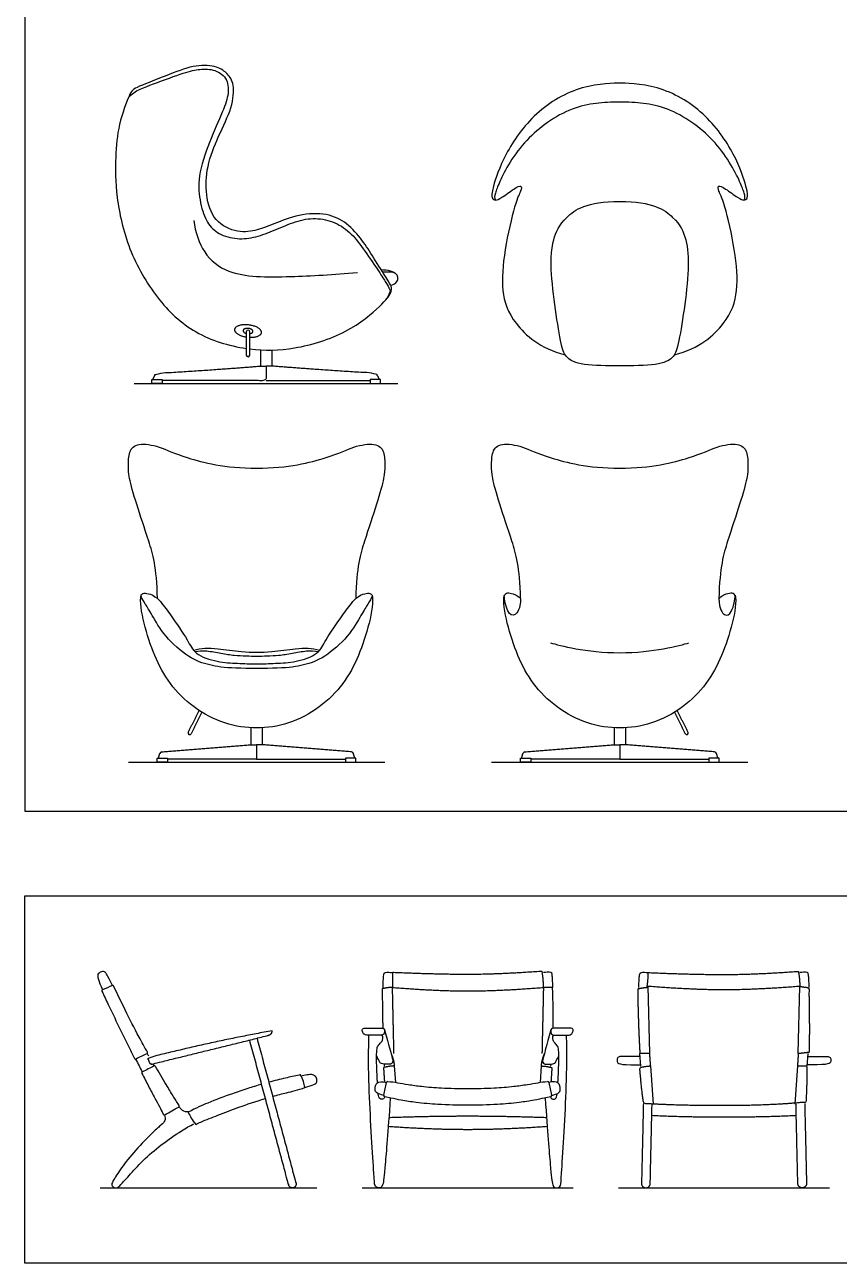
# Model space of a CAD drawing. Header units: millimetres. Extents: x 0.1 to 16.7, y -0.4 to 19.7.
# Drawn here: x 7.984 to 10.728, y 0.088 to 4.264 of the extents above; entities that cross this region are included whole.
import ezdxf

# ---------------------------------------------------------------- set-up
doc = ezdxf.new("R2010")
doc.units = ezdxf.units.MM
for name, color, linetype, true_color in [('AG-DETAIL-DIAGRAM', 7, 'Continuous', 0xccff66), ('AG-DIAGRAM', 7, 'Continuous', 0xfecc66), ('AG-FURNITURE', 7, 'Continuous', 0x66ccff), ('X-VPRT', 6, 'Continuous', 0xff00ff)]:
    doc.layers.add(name, color=color, linetype=linetype, true_color=true_color)

msp = doc.modelspace()

# ---------------------------------------------------------------- linework, layer by layer
at = {"layer": 'AG-DETAIL-DIAGRAM'}
for p, q in [((10.0896, 0.7958), (10.0846, 1.0225)), ((10.59, 0.7958), (10.595, 1.0225))]:
    msp.add_line(p, q, dxfattribs=at)
for points in [[(9.2289, 0.7535), (9.2326, 0.6983)], [(9.7236, 0.7535), (9.7198, 0.6983)], [(10.0925, 0.7535), (10.1012, 0.625)], [(10.5872, 0.7535), (10.5784, 0.625)]]:
    msp.add_lwpolyline(points, dxfattribs=at)
for points in [[(9.2278, 0.7958), (9.2253, 0.907), (9.2229, 1.0182)], [(9.2229, 1.0182), (9.3756, 1.0064), (9.4771, 1.0064)], [(9.4771, 1.0064), (9.5786, 1.0064), (9.7313, 1.0182)], [(9.7313, 1.0182), (9.7289, 0.907), (9.7264, 0.7958)]]:
    msp.add_open_spline(points, degree=2, dxfattribs=at)
msp.add_open_spline([(10.5951, 1.0218), (10.4415, 1.0099), (10.3398, 1.0099), (10.2381, 1.0099), (10.0845, 1.0218)], degree=2, knots=[2.720874, 2.720874, 2.720874, 3.576018, 3.576018, 4.431161, 4.431161, 4.431161], dxfattribs=at)
at = {"layer": 'AG-DIAGRAM'}
for points in [[(8.3528, 3.0539), (9.2413, 3.0539)], [(8.3332, 1.7775), (9.1968, 1.7775)], [(9.5567, 1.7775), (10.4203, 1.7775)], [(8.238, 0.3424), (8.9682, 0.3424)], [(9.1206, 0.3424), (9.8318, 0.3424)], [(9.9842, 0.3424), (10.6954, 0.3424)]]:
    msp.add_lwpolyline(points, dxfattribs=at)
for points, knots in [([(8.553, 3.6043), (8.5646, 3.5219), (8.6283, 3.4135), (8.8578, 3.4122), (9.0256, 3.4215), (9.1045, 3.4284)], [0.30275, 0.30275, 0.30275, 0.30275, 1.494041, 2.39001, 3.134484, 3.134484, 3.134484, 3.134484]), ([(9.7553, 2.1802), (9.7852, 2.1712), (9.8763, 2.1467), (9.9885, 2.1467), (10.1007, 2.1467), (10.1917, 2.1712), (10.2217, 2.1802)], [7.1598385, 7.1598385, 7.1598385, 7.1598385, 7.5806433, 7.5806433, 7.5806433, 8.0014481, 8.0014481, 8.0014481, 8.0014481])]:
    msp.add_open_spline(points, degree=3, knots=knots, dxfattribs=at)
at = {"layer": 'AG-FURNITURE'}
for p, q in [((8.797, 3.0642), (9.1478, 3.0642)), ((8.765, 1.7878), (9.065, 1.7878)), ((9.9885, 1.7878), (10.2884, 1.7878)), ((10.0595, 0.7533), (10.0566, 0.7959)), ((10.6202, 0.7533), (10.623, 0.7959)), ((9.1959, 0.7533), (9.1954, 0.7599)), ((9.7566, 0.7533), (9.757, 0.7599)), ((9.1975, 0.6745), (9.1975, 0.6745)), ((9.7549, 0.6745), (9.7549, 0.6745))]:
    msp.add_line(p, q, dxfattribs=at)
for points in [[(8.7781, 3.1674), (8.7781, 3.1131)], [(8.816, 3.1668), (8.816, 3.1131), (8.797, 3.1131)], [(8.7461, 1.8941), (8.7461, 1.8367)], [(8.784, 1.8941), (8.784, 1.8367), (8.765, 1.8367)], [(9.9695, 1.8941), (9.9695, 1.8367)], [(10.0074, 1.8941), (10.0074, 1.8367), (9.9885, 1.8367)], [(8.765, 1.8367), (8.765, 1.7878), (8.465, 1.7878)], [(8.7461, 1.8367), (8.765, 1.8367)], [(9.9885, 1.8367), (9.9885, 1.7878), (9.6885, 1.7878)], [(9.9695, 1.8367), (9.9885, 1.8367)]]:
    msp.add_lwpolyline(points, dxfattribs=at)
for points in [[(8.4116, 3.0539), (8.4116, 3.0677), (8.4463, 3.0677), (8.4463, 3.0539)], [(9.1825, 3.0539), (9.1825, 3.0677), (9.1478, 3.0677), (9.1478, 3.0539)], [(8.4303, 1.7775), (8.4303, 1.7914), (8.465, 1.7914), (8.465, 1.7775)], [(9.0997, 1.7775), (9.0997, 1.7914), (9.065, 1.7914), (9.065, 1.7775)], [(9.6538, 1.7775), (9.6538, 1.7914), (9.6885, 1.7914), (9.6885, 1.7775)], [(10.3232, 1.7775), (10.3232, 1.7914), (10.2884, 1.7914), (10.2884, 1.7775)]]:
    msp.add_lwpolyline(points, close=True, dxfattribs=at)
for centre, radius, start, end in [((8.7361, 3.2284), 0.00585, 90, 180), ((8.7361, 3.2284), 0.00585, 0, 90), ((8.7361, 3.1502), 0.00585, 180, 270), ((8.7361, 3.1502), 0.00585, 270, 0), ((8.5394, 1.8758), 0.00519, 153.7702, 243.7702), ((8.5394, 1.8758), 0.00519, 243.7702, 333.7702), ((10.2141, 1.8758), 0.00519, 206.2298, 296.2298), ((10.2141, 1.8758), 0.00519, 296.2298, 26.2298), ((8.4462, 1.8048), 0.00763, 94.6279, 163.8118), ((9.0839, 1.8048), 0.00763, 16.1882, 85.3721), ((9.6696, 1.8048), 0.00763, 94.6279, 163.8118), ((10.3073, 1.8048), 0.00763, 16.1882, 85.3721), ((8.2466, 1.0074), 0.00293, 113.5901, 203.6807), ((8.2803, 1.0221), 0.00293, 25.7531, 113.5901), ((8.3947, 0.7985), 0.00293, 296.2021, 29.5377), ((8.3563, 0.7796), 0.00293, 206.3797, 296.2021), ((8.4215, 0.75), 0.00385, 30.2181, 116.9914), ((8.3821, 0.73), 0.00385, 116.9914, 206.9616), ((9.2071, 0.6966), 0.00486, 85.1364, 168.0799), ((9.7453, 0.6966), 0.00486, 11.9201, 94.8636), ((9.1982, 0.6543), 0.00486, 168.0799, 256.7255), ((9.7542, 0.6543), 0.00486, 283.2745, 11.9201), ((8.4541, 0.5924), 0.00385, 201.4865, 299.1593), ((8.5008, 0.6184), 0.00385, 299.1593, 35.8705)]:
    msp.add_arc(centre, radius, start, end, dxfattribs=at)
for points, degree, knots in [([(8.742, 3.1708), (8.7924, 3.1643), (8.8938, 3.1667), (9.0756, 3.223), (9.1938, 3.3254), (9.221, 3.3611), (9.2197, 3.3825), (9.2077, 3.4014), (9.1577, 3.4806), (9.123, 3.5364), (9.0707, 3.5968), (9.0044, 3.6298), (8.9066, 3.6267), (8.8205, 3.5912), (8.769, 3.5714), (8.7043, 3.5594), (8.6188, 3.5985), (8.5922, 3.6898), (8.5951, 3.7843), (8.6356, 3.8896), (8.6855, 3.9867), (8.6907, 4.0673), (8.667, 4.0994), (8.6365, 4.1234), (8.563, 4.1314), (8.4771, 4.0992), (8.3516, 4.0495), (8.3442, 4.0435), (8.3352, 4.023), (8.3262, 4.0025), (8.2978, 3.9265), (8.2888, 3.8216), (8.2888, 3.6906), (8.3285, 3.5065), (8.4262, 3.3369), (8.5524, 3.2172), (8.671, 3.1816), (8.7303, 3.1724)], 3, [2.344081, 2.344081, 2.344081, 2.344081, 2.645128, 2.975946, 3.306764, 3.637582, 3.9684, 4.299218, 4.630036, 4.960854, 5.291672, 5.62249, 5.953308, 6.284126, 6.614945, 6.945763, 7.276581, 7.607399, 7.938217, 8.269035, 8.599853, 8.930671, 9.261489, 9.592307, 9.923125, 10.253943, 10.584761, 10.91558, 10.91558, 10.91558, 11.246398, 11.577216, 11.908034, 12.238852, 12.56967, 12.900488, 13.231306, 13.231306, 13.231306, 13.231306]), ([(10.1725, 3.1511), (10.2574, 3.173), (10.3556, 3.2615), (10.3892, 3.3623), (10.3796, 3.4996), (10.3391, 3.6731), (10.3198, 3.7045), (10.3183, 3.7249), (10.3405, 3.7147), (10.3909, 3.6768), (10.4076, 3.6709), (10.4203, 3.6772), (10.4203, 3.7042), (10.3815, 3.8229), (10.2783, 3.9723), (10.1152, 4.0667), (10.0038, 4.0667), (9.9885, 4.0667), (9.9732, 4.0667), (9.8617, 4.0667), (9.6987, 3.9723), (9.5955, 3.8229), (9.5567, 3.7042), (9.5567, 3.6772), (9.5693, 3.6709), (9.5861, 3.6768), (9.6364, 3.7147), (9.6587, 3.7249), (9.6572, 3.7045), (9.6379, 3.6731), (9.5974, 3.4996), (9.5878, 3.3623), (9.6214, 3.2615), (9.7195, 3.173), (9.8045, 3.1511)], 3, [0, 0, 0, 0, 0.264299, 0.528597, 0.792896, 1.057195, 1.321493, 1.585792, 1.850091, 2.11439, 2.378688, 2.642987, 2.907286, 3.171584, 3.435883, 3.700182, 3.96448, 3.96448, 3.96448, 4.228779, 4.493078, 4.757377, 5.021675, 5.285974, 5.550273, 5.814571, 6.07887, 6.343169, 6.607467, 6.871766, 7.136065, 7.400363, 7.664662, 7.928961, 7.928961, 7.928961, 7.928961]), ([(10.4076, 3.673), (10.4117, 3.6793), (10.4092, 3.6946), (10.396, 3.7293), (10.3615, 3.8), (10.3034, 3.8771), (10.2342, 3.9364), (10.1486, 3.9847), (10.0674, 4.0009), (10.0174, 4.003), (9.9885, 4.003), (9.9596, 4.003), (9.9096, 4.0009), (9.8284, 3.9847), (9.7428, 3.9364), (9.6736, 3.8771), (9.6155, 3.8), (9.581, 3.7293), (9.5678, 3.6946), (9.5653, 3.6793), (9.5694, 3.673)], 3, [0, 0, 0, 0, 0.240531, 0.481062, 0.721592, 0.962123, 1.202654, 1.443185, 1.683716, 1.924246, 1.924246, 1.924246, 2.164777, 2.405308, 2.645839, 2.88637, 3.1269, 3.367431, 3.607962, 3.848493, 3.848493, 3.848493, 3.848493]), ([(8.4156, 3.0677), (8.4178, 3.0755), (8.4268, 3.0887), (8.6278, 3.1009), (8.7781, 3.1131), (8.7876, 3.1131), (8.797, 3.1131), (8.797, 3.0886), (8.797, 3.0642), (8.6471, 3.0642), (8.4463, 3.0642)], 2, [0, 0, 0, 0.083318, 0.083318, 1.072503, 1.072503, 1.134653, 1.134653, 1.295008, 1.295008, 2.279139, 2.279139, 2.279139]), ([(9.1785, 3.0677), (9.1763, 3.0755), (9.1673, 3.0887), (8.9663, 3.1009), (8.816, 3.1131)], 2, [0, 0, 0, 0.083318, 0.083318, 1.072503, 1.072503, 1.072503]), ([(9.1538, 2.3413), (9.1592, 2.3201), (9.1468, 2.2468), (9.1102, 2.1343), (9.0603, 2.041), (8.9808, 1.9601), (8.8722, 1.9029), (8.8001, 1.8936), (8.765, 1.8936), (8.7299, 1.8936), (8.6579, 1.9029), (8.5492, 1.9601), (8.4697, 2.041), (8.4198, 2.1343), (8.3832, 2.2468), (8.3708, 2.3201), (8.3762, 2.3412)], 3, [0, 0, 0, 0, 0.36029, 0.72058, 1.080871, 1.441161, 1.801451, 2.161741, 2.161741, 2.161741, 2.522031, 2.882322, 3.242612, 3.602902, 3.963192, 4.323483, 4.323483, 4.323483, 4.323483]), ([(8.8347, 2.0947), (8.8755, 2.0964), (8.9236, 2.103), (8.9922, 2.1272), (9.0771, 2.2018), (9.1203, 2.2801), (9.1407, 2.3116), (9.1567, 2.3392), (9.1517, 2.345), (9.1438, 2.3485), (9.1266, 2.3458), (9.115, 2.3403), (9.1043, 2.3344), (9.0956, 2.3272), (9.089, 2.3189), (9.0771, 2.3036), (9.0496, 2.2669), (8.9974, 2.1917), (8.9739, 2.1395), (8.8967, 2.1147), (8.8298, 2.1108), (8.7863, 2.1093), (8.7437, 2.1093), (8.7002, 2.1108), (8.6333, 2.1147), (8.5561, 2.1395), (8.5326, 2.1917), (8.4805, 2.2669), (8.4529, 2.3036), (8.441, 2.3189), (8.4344, 2.3272), (8.4257, 2.3344), (8.415, 2.3403), (8.4034, 2.3458), (8.3862, 2.3485), (8.3783, 2.345), (8.3733, 2.3392), (8.3893, 2.3116), (8.4097, 2.2801), (8.4529, 2.2018), (8.5378, 2.1272), (8.6064, 2.103), (8.6785, 2.0931), (8.7938, 2.0931), (8.8347, 2.0947)], 3, [-1.850285, -1.850285, -1.850285, -1.850285, -1.649084, -1.447883, -1.246682, -1.04548, -0.844279, -0.643078, -0.441877, -0.240676, -0.096387, -0.096387, -0.096387, 0.013873, 0.013873, 0.013873, 0.397697, 0.94939, 1.366126, 1.849969, 2.315926, 2.764578, 2.764578, 3.213231, 3.679187, 4.163031, 4.579767, 5.13146, 5.515284, 5.515284, 5.515284, 5.625543, 5.625543, 5.625543, 5.769832, 5.971034, 6.172235, 6.373436, 6.574637, 6.775838, 6.97704, 7.178241, 7.379442, 7.580643, 7.580643, 7.580643, 7.580643]), ([(10.3773, 2.3412), (10.3827, 2.3201), (10.3703, 2.2468), (10.3337, 2.1343), (10.2838, 2.041), (10.2043, 1.9601), (10.0956, 1.9029), (10.0236, 1.8936), (9.9885, 1.8936), (9.9534, 1.8936), (9.8813, 1.9029), (9.7726, 1.9601), (9.6932, 2.041), (9.6433, 2.1343), (9.6067, 2.2468), (9.5943, 2.3201), (9.5997, 2.3412)], 3, [0, 0, 0, 0, 0.36029, 0.72058, 1.080871, 1.441161, 1.801451, 2.161741, 2.161741, 2.161741, 2.522031, 2.882322, 3.242612, 3.602902, 3.963192, 4.323483, 4.323483, 4.323483, 4.323483]), ([(9.6385, 2.3403), (9.6269, 2.3458), (9.6097, 2.3485), (9.6047, 2.3463), (9.5995, 2.3396)], 3, [5.7885109, 5.7885109, 5.7885109, 5.7885109, 5.9966076, 6.2867845, 6.2867845, 6.2867845, 6.2867845]), ([(10.3775, 2.3396), (10.3722, 2.3463), (10.3672, 2.3485), (10.3501, 2.3458), (10.3385, 2.3403)], 3, [-0.5564265, -0.5564265, -0.5564265, -0.5564265, -0.2662496, -0.0581529, -0.0581529, -0.0581529, -0.0581529]), ([(8.5524, 2.1556), (8.565, 2.1591), (8.5927, 2.1643), (8.6368, 2.1598), (8.7264, 2.1478), (8.8036, 2.1478), (8.8932, 2.1598), (8.9373, 2.1643), (8.965, 2.1591), (8.9776, 2.1556)], 3, [-1.648322, -1.648322, -1.648322, -1.648322, -1.289689, -0.898695, -0.359832, 0.359832, 0.898695, 1.289689, 1.648322, 1.648322, 1.648322, 1.648322]), ([(8.9726, 2.1501), (8.9602, 2.152), (8.9343, 2.1539), (8.8808, 2.1421), (8.8411, 2.137), (8.7936, 2.1342), (8.7364, 2.1342), (8.6889, 2.137), (8.6493, 2.1421), (8.5957, 2.1539), (8.5698, 2.152), (8.5574, 2.1501)], 3, [0, 0, 0, 0, 0.350979, 0.720643, 1.142517, 1.536696, 2.143228, 2.537406, 2.95928, 3.328944, 3.679923, 3.679923, 3.679923, 3.679923]), ([(8.279, 1.0248), (8.2603, 1.0637), (8.2572, 1.0676), (8.2476, 1.0749), (8.2281, 1.0646), (8.2294, 1.0497), (8.2386, 1.0261), (8.2454, 1.0101)], 3, [3.266108, 3.266108, 3.266108, 3.266108, 3.47249, 3.678871, 3.885253, 4.091634, 4.2727, 4.2727, 4.2727, 4.2727]), ([(8.2439, 1.0062), (8.2506, 0.9909), (8.281, 0.9273), (8.3176, 0.8513), (8.3475, 0.7907), (8.3536, 0.7783)], 3, [1.7909938, 1.7909938, 1.7909938, 1.7909938, 1.9558838, 2.4845023, 2.6211639, 2.6211639, 2.6211639, 2.6211639]), ([(8.3972, 0.7999), (8.3876, 0.8168), (8.3615, 0.8638), (8.3236, 0.9384), (8.2959, 0.9964), (8.2829, 1.0234)], 3, [2.8011492, 2.8011492, 2.8011492, 2.8011492, 2.9926041, 3.3298673, 3.6249618, 3.6249618, 3.6249618, 3.6249618]), ([(9.1723, 0.6963), (9.172, 0.7008), (9.1706, 0.7239), (9.1688, 0.775), (9.1698, 0.811), (9.1729, 0.8212), (9.1854, 0.8334), (9.1884, 0.8374), (9.1899, 0.8461)], 3, [0.3558703, 0.3558703, 0.3558703, 0.3558703, 0.3768979, 0.4575297, 0.5381615, 0.6187933, 0.6994252, 0.780057, 0.780057, 0.780057, 0.780057]), ([(9.1957, 0.8758), (9.2125, 0.8167), (9.2205, 0.7847), (9.2243, 0.7734), (9.2239, 0.7659), (9.2192, 0.7596), (9.2069, 0.7598), (9.1822, 0.7597), (9.1791, 0.7687), (9.173, 0.7807), (9.1693, 0.7873)], 3, [0, 0, 0, 0, 0.084535, 0.16907, 0.253605, 0.33814, 0.422675, 0.50721, 0.591745, 0.6414332, 0.6414332, 0.6414332, 0.6414332]), ([(9.1899, 0.8461), (9.19, 0.8516), (9.1901, 0.8572), (9.183, 0.8573), (9.1705, 0.8573)], 3, [0.780057, 0.780057, 0.780057, 0.780057, 0.8303816, 0.8807062, 0.8807062, 0.8807062, 0.8807062]), ([(9.7567, 0.8758), (9.74, 0.8167), (9.732, 0.7847), (9.7281, 0.7734), (9.7286, 0.7659), (9.7332, 0.7596), (9.7455, 0.7598), (9.7702, 0.7597), (9.7733, 0.7687), (9.7794, 0.7807), (9.7831, 0.7873)], 3, [0, 0, 0, 0, 0.084535, 0.16907, 0.253605, 0.33814, 0.422675, 0.50721, 0.591745, 0.6414332, 0.6414332, 0.6414332, 0.6414332]), ([(9.7626, 0.8461), (9.7624, 0.8516), (9.7623, 0.8572), (9.7694, 0.8573), (9.7819, 0.8573)], 3, [0.780057, 0.780057, 0.780057, 0.780057, 0.8303816, 0.8807062, 0.8807062, 0.8807062, 0.8807062]), ([(9.7801, 0.6963), (9.7804, 0.7008), (9.7818, 0.7239), (9.7836, 0.775), (9.7826, 0.811), (9.7796, 0.8212), (9.767, 0.8334), (9.764, 0.8374), (9.7626, 0.8461)], 3, [0.3558703, 0.3558703, 0.3558703, 0.3558703, 0.3768979, 0.4575297, 0.5381615, 0.6187933, 0.6994252, 0.780057, 0.780057, 0.780057, 0.780057]), ([(9.2178, 0.7958), (9.2274, 0.7746), (9.2289, 0.7535), (9.2147, 0.7535), (9.1925, 0.7481), (9.1941, 0.7237), (9.1958, 0.6992)], 2, [5.5676232, 5.5676232, 5.5676232, 5.715473, 5.715473, 5.8440641, 5.8440641, 6.0216608, 6.0216608, 6.0216608]), ([(9.7346, 0.7958), (9.725, 0.7746), (9.7236, 0.7535), (9.7377, 0.7535), (9.7599, 0.7481), (9.7583, 0.7237), (9.7566, 0.6992)], 2, [5.5676232, 5.5676232, 5.5676232, 5.715473, 5.715473, 5.8440641, 5.8440641, 6.0216608, 6.0216608, 6.0216608]), ([(8.5039, 0.6207), (8.4947, 0.634), (8.4813, 0.6555), (8.4566, 0.6978), (8.4367, 0.7315), (8.4248, 0.752)], 3, [1.5630954, 1.5630954, 1.5630954, 1.5630954, 1.6654386, 1.8226614, 2.0660894, 2.0660894, 2.0660894, 2.0660894]), ([(10.0572, 0.7859), (10.0384, 0.7859), (10.0196, 0.7859), (10.0007, 0.7859), (9.9799, 0.7859), (9.9799, 0.7798), (9.9799, 0.7576), (10.0255, 0.7576), (10.035, 0.7576), (10.0445, 0.7576), (10.0592, 0.7576)], 3, [4.230188, 4.230188, 4.230188, 4.230188, 7.613761, 7.613761, 7.613761, 7.732657, 7.792105, 7.792105, 7.792105, 9.495948, 9.495948, 9.495948, 9.495948]), ([(10.6224, 0.7859), (10.6412, 0.7859), (10.66, 0.7859), (10.6789, 0.7859), (10.6997, 0.7859), (10.6997, 0.7798), (10.6997, 0.7576), (10.6541, 0.7576), (10.6445, 0.7576), (10.6349, 0.7576), (10.6204, 0.7576)], 3, [4.230188, 4.230188, 4.230188, 4.230188, 7.613761, 7.613761, 7.613761, 7.732657, 7.792105, 7.792105, 7.792105, 9.519131, 9.519131, 9.519131, 9.519131]), ([(8.3787, 0.7283), (8.386, 0.7139), (8.4004, 0.686), (8.4206, 0.6481), (8.4368, 0.6188), (8.4452, 0.6029), (8.4506, 0.591)], 3, [0.8212965, 0.8212965, 0.8212965, 0.8212965, 0.9867836, 1.143898, 1.2629335, 1.329641, 1.329641, 1.329641, 1.329641]), ([(8.819, 0.651), (8.8354, 0.6557), (8.8694, 0.6649), (8.904, 0.6715), (8.9279, 0.6814), (8.9247, 0.6945), (8.9215, 0.7075), (8.9133, 0.7238), (8.9117, 0.7234), (8.8946, 0.7199), (8.8588, 0.7121), (8.8248, 0.7035), (8.8063, 0.6985)], 3, [2.4142621, 2.4142621, 2.4142621, 2.4142621, 2.5819359, 2.7929935, 2.7929935, 2.7929935, 2.9468388, 2.9468388, 2.9468388, 2.9627523, 3.1190686, 3.3077396, 3.3077396, 3.3077396, 3.3077396]), ([(8.9279, 0.6814), (8.9417, 0.6848), (8.9639, 0.692), (8.9682, 0.6991), (8.9682, 0.7124), (8.9588, 0.7247), (8.9428, 0.7251), (8.9273, 0.7222), (8.9184, 0.7204)], 3, [9.23849, 9.23849, 9.23849, 9.23849, 9.414238, 9.618896, 9.823553, 10.02821, 10.232868, 10.378988, 10.378988, 10.378988, 10.378988]), ([(8.7818, 0.6917), (8.7661, 0.6872), (8.7328, 0.6773), (8.6698, 0.6556), (8.609, 0.6326), (8.5615, 0.6121), (8.5347, 0.5974), (8.5411, 0.5844), (8.5476, 0.5715), (8.5597, 0.5565), (8.5653, 0.5593), (8.5898, 0.5706), (8.6387, 0.5891), (8.7092, 0.6164), (8.7614, 0.6335), (8.7947, 0.6437)], 3, [0.465799, 0.465799, 0.465799, 0.465799, 0.627711, 0.810982, 1.12793, 1.351664, 1.351664, 1.351664, 1.51756, 1.51756, 1.51756, 1.579625, 1.785482, 2.036419, 2.330917, 2.330917, 2.330917, 2.330917]), ([(9.1933, 0.654), (9.1814, 0.6571), (9.1668, 0.6626), (9.1625, 0.6737), (9.168, 0.7006), (9.1877, 0.7006), (9.2026, 0.6983)], 3, [0.4038018, 0.4038018, 0.4038018, 0.4038018, 0.5413971, 0.8128164, 1.0842358, 1.3556552, 1.3556552, 1.3556552, 1.3556552]), ([(9.2075, 0.7014), (9.2194, 0.7003), (9.2413, 0.697), (9.2782, 0.6904), (9.3275, 0.6837), (9.3946, 0.6786), (9.4466, 0.6772), (9.4762, 0.6772)], 3, [1.1235826, 1.1235826, 1.1235826, 1.1235826, 1.2232917, 1.3440669, 1.4944949, 1.7166145, 2.0099245, 2.0099245, 2.0099245, 2.0099245]), ([(9.4762, 0.6772), (9.5058, 0.6772), (9.5578, 0.6786), (9.6249, 0.6837), (9.6742, 0.6904), (9.7111, 0.697), (9.733, 0.7003), (9.7449, 0.7014)], 3, [2.0099514, 2.0099514, 2.0099514, 2.0099514, 2.3032614, 2.5253811, 2.675809, 2.7965842, 2.8962933, 2.8962933, 2.8962933, 2.8962933]), ([(9.7591, 0.654), (9.7711, 0.6571), (9.7856, 0.6626), (9.7899, 0.6737), (9.7844, 0.7006), (9.7648, 0.7006), (9.7498, 0.6983)], 3, [0.4038018, 0.4038018, 0.4038018, 0.4038018, 0.5413971, 0.8128164, 1.0842358, 1.3556552, 1.3556552, 1.3556552, 1.3556552]), ([(9.1971, 0.6496), (9.194, 0.6422), (9.1866, 0.6399), (9.1794, 0.6436), (9.1766, 0.6486), (9.1757, 0.6546), (9.1751, 0.6598)], 3, [0, 0, 0, 0, 0.0750906, 0.1501811, 0.2252717, 0.2817055, 0.2817055, 0.2817055, 0.2817055]), ([(9.4762, 0.6212), (9.4426, 0.6212), (9.3846, 0.6226), (9.3097, 0.6288), (9.2571, 0.6368), (9.2222, 0.6441), (9.2039, 0.648), (9.1971, 0.6496)], 3, [0.0113096, 0.0113096, 0.0113096, 0.0113096, 0.3416543, 0.5823728, 0.7506778, 0.8648066, 0.9341082, 0.9341082, 0.9341082, 0.9341082]), ([(9.7553, 0.6496), (9.7485, 0.648), (9.7303, 0.6441), (9.6953, 0.6368), (9.6427, 0.6288), (9.5678, 0.6226), (9.5098, 0.6212), (9.4762, 0.6212)], 3, [3.0857677, 3.0857677, 3.0857677, 3.0857677, 3.1550693, 3.2691981, 3.4375031, 3.6782216, 4.0085664, 4.0085664, 4.0085664, 4.0085664]), ([(9.7553, 0.6496), (9.7585, 0.6422), (9.7658, 0.6399), (9.773, 0.6436), (9.7758, 0.6486), (9.7768, 0.6546), (9.7773, 0.6598)], 3, [0, 0, 0, 0, 0.0750906, 0.1501811, 0.2252717, 0.2817055, 0.2817055, 0.2817055, 0.2817055]), ([(8.4544, 0.5886), (8.4572, 0.5796), (8.4575, 0.5685), (8.446, 0.5563), (8.4198, 0.5348), (8.355, 0.4686), (8.3068, 0.4075), (8.2777, 0.361), (8.2758, 0.3512), (8.284, 0.3421), (8.2969, 0.3421), (8.3049, 0.35), (8.3316, 0.3799), (8.3815, 0.4353), (8.4409, 0.4873), (8.5112, 0.5352), (8.5398, 0.5517), (8.5539, 0.5586)], 3, [5.318186, 5.318186, 5.318186, 5.318186, 5.52304, 5.727894, 5.932748, 6.137602, 6.342456, 6.54731, 6.752165, 6.957019, 7.161873, 7.366727, 7.571581, 7.776435, 7.981289, 8.186143, 8.343139, 8.343139, 8.343139, 8.343139]), ([(8.5341, 0.5986), (8.5207, 0.5988), (8.5152, 0.602), (8.507, 0.6118), (8.5038, 0.6161)], 3, [2.1770679, 2.1770679, 2.1770679, 2.1770679, 2.4379105, 2.5213726, 2.5213726, 2.5213726, 2.5213726])]:
    msp.add_open_spline(points, degree=degree, knots=knots, dxfattribs=at)
for points, degree in [([(8.3303, 4.0113), (8.3438, 4.0375), (8.3983, 4.0568), (8.5197, 4.1029), (8.5672, 4.1142), (8.6193, 4.1164), (8.6671, 4.0868), (8.6726, 4.0329), (8.6543, 3.9779), (8.6041, 3.8681), (8.5648, 3.7503), (8.574, 3.6587), (8.5972, 3.594), (8.6344, 3.5571), (8.7002, 3.5388), (8.7623, 3.5464), (8.8258, 3.5708), (8.8966, 3.6027), (8.9634, 3.6151), (9.0303, 3.5998), (9.0861, 3.5615), (9.1289, 3.5027), (9.1806, 3.4266), (9.2023, 3.3933), (9.2147, 3.3704), (9.2165, 3.3634), (9.2033, 3.3397)], 3), ([(9.9885, 3.1142), (9.9473, 3.1142), (9.8539, 3.1142), (9.8071, 3.1407), (9.7922, 3.1732), (9.7715, 3.3001), (9.7536, 3.4471), (9.7617, 3.543), (9.7954, 3.612), (9.8773, 3.6683), (9.9885, 3.6683)], 3), ([(9.9885, 3.6683), (10.0996, 3.6683), (10.1816, 3.612), (10.2153, 3.543), (10.2234, 3.4471), (10.2054, 3.3001), (10.1847, 3.1732), (10.1699, 3.1407), (10.1231, 3.1142), (10.0297, 3.1142), (9.9885, 3.1142)], 3), ([(9.1844, 3.4383), (9.2076, 3.4383), (9.2258, 3.4343), (9.2366, 3.4217)], 3), ([(9.2169, 3.3849), (9.2336, 3.3917), (9.2417, 3.4018), (9.2417, 3.4161), (9.2316, 3.4289), (9.2143, 3.4299), (9.1897, 3.4299)], 3), ([(8.7303, 3.2284), (8.7303, 3.1893), (8.7303, 3.1502)], 2), ([(8.742, 3.1502), (8.742, 3.1893), (8.742, 3.2284)], 2), ([(8.4311, 2.3292), (8.4282, 2.4368), (8.4029, 2.5219), (8.3575, 2.6547), (8.3332, 2.7435), (8.3332, 2.774), (8.3332, 2.827), (8.3618, 2.856), (8.4382, 2.8438), (8.5088, 2.8072), (8.6572, 2.7689), (8.765, 2.7689)], 3), ([(8.765, 2.7689), (8.8728, 2.7689), (9.0212, 2.8072), (9.0918, 2.8438), (9.1682, 2.856), (9.1968, 2.827), (9.1968, 2.774), (9.1968, 2.7435), (9.1726, 2.6547), (9.1271, 2.5219), (9.1018, 2.4368), (9.0989, 2.3292)], 3), ([(9.6546, 2.3292), (9.6516, 2.4368), (9.6264, 2.5219), (9.5809, 2.6547), (9.5567, 2.7435), (9.5567, 2.774), (9.5567, 2.827), (9.5853, 2.856), (9.6617, 2.8438), (9.7323, 2.8072), (9.8807, 2.7689), (9.9885, 2.7689)], 3), ([(9.9885, 2.7689), (10.0963, 2.7689), (10.2447, 2.8072), (10.3153, 2.8438), (10.3917, 2.856), (10.4203, 2.827), (10.4203, 2.774), (10.4203, 2.7435), (10.396, 2.6547), (10.3506, 2.5219), (10.3253, 2.4368), (10.3224, 2.3292)], 3), ([(9.6546, 2.3292), (9.6532, 2.2937), (9.6353, 2.2668), (9.6103, 2.2772), (9.5993, 2.3269), (9.5995, 2.3396)], 3), ([(9.6546, 2.3292), (9.6475, 2.3353), (9.6385, 2.3403)], 2), ([(10.3385, 2.3403), (10.3295, 2.3353), (10.3224, 2.3292)], 2), ([(10.3224, 2.3292), (10.3238, 2.2937), (10.3417, 2.2668), (10.3666, 2.2772), (10.3777, 2.3269), (10.3775, 2.3396)], 3), ([(8.5348, 1.8781), (8.553, 1.9151), (8.5713, 1.9521)], 2), ([(8.5801, 1.9465), (8.5621, 1.91), (8.5441, 1.8735)], 2), ([(10.1734, 1.9465), (10.1914, 1.91), (10.2094, 1.8735)], 2), ([(10.2187, 1.8781), (10.2005, 1.9151), (10.1822, 1.9521)], 2), ([(8.4343, 1.7914), (8.4366, 1.7991), (8.4388, 1.8069)], 2), ([(8.4455, 1.8124), (8.5958, 1.8245), (8.7461, 1.8367)], 2), ([(9.0845, 1.8124), (8.9342, 1.8245), (8.784, 1.8367)], 2), ([(9.0957, 1.7914), (9.0934, 1.7991), (9.0912, 1.8069)], 2), ([(9.6578, 1.7914), (9.6601, 1.7991), (9.6623, 1.8069)], 2), ([(9.669, 1.8124), (9.8193, 1.8245), (9.9695, 1.8367)], 2), ([(10.3079, 1.8124), (10.1577, 1.8245), (10.0074, 1.8367)], 2), ([(10.3192, 1.7914), (10.3169, 1.7991), (10.3147, 1.8069)], 2), ([(9.191, 1.018, 0.0022), (9.1917, 1.0387, 0.0022), (9.1928, 1.054, 0.0022), (9.1936, 1.0677, 0.0022), (9.2024, 1.0702, 0.0022), (9.2118, 1.0691, 0.0022), (9.2227, 1.0683)], 3), ([(9.7632, 1.018, 0.0022), (9.7625, 1.0387, 0.0022), (9.7614, 1.054, 0.0022), (9.7606, 1.0677, 0.0022), (9.7518, 1.0702, 0.0022), (9.7424, 1.0691, 0.0022), (9.7314, 1.0683)], 3), ([(10.0528, 1.018, 0.0022), (10.0535, 1.0387, 0.0022), (10.0546, 1.054, 0.0022), (10.0554, 1.0677, 0.0022), (10.0642, 1.0702, 0.0022), (10.0736, 1.0691, 0.0022), (10.0846, 1.0683)], 3), ([(10.6268, 1.018, 0.0022), (10.6261, 1.0387, 0.0022), (10.625, 1.054, 0.0022), (10.6242, 1.0677, 0.0022), (10.6154, 1.0702, 0.0022), (10.606, 1.0691, 0.0022), (10.595, 1.0683)], 3), ([(8.2791, 1.0248), (8.2679, 1.0199), (8.2566, 1.015), (8.2454, 1.0101)], 3), ([(9.155, 0.8809), (9.1465, 0.8809), (9.1329, 0.8809), (9.1206, 0.8809), (9.1206, 0.8691), (9.127, 0.8593), (9.1343, 0.8573), (9.144, 0.8573), (9.1716, 0.8573), (9.192, 0.8573), (9.1959, 0.8645), (9.1961, 0.8695), (9.1961, 0.8809), (9.1842, 0.8809), (9.1636, 0.8809), (9.155, 0.8809)], 3), ([(9.7974, 0.8809), (9.8059, 0.8809), (9.8195, 0.8809), (9.8318, 0.8809), (9.8318, 0.8691), (9.8254, 0.8593), (9.8181, 0.8573), (9.8085, 0.8573), (9.7808, 0.8573), (9.7604, 0.8573), (9.7565, 0.8645), (9.7564, 0.8695), (9.7564, 0.8809), (9.7682, 0.8809), (9.7888, 0.8809), (9.7974, 0.8809)], 3), ([(8.7998, 0.8553), (8.8191, 0.8601), (8.8169, 0.8721)], 2), ([(9.2151, 0.6456), (9.2076, 0.5269), (9.1958, 0.4007), (9.1919, 0.344), (9.1745, 0.3412), (9.1622, 0.3473), (9.1613, 0.3748), (9.1521, 0.5102), (9.144, 0.6682), (9.1414, 0.7685), (9.1431, 0.8573)], 3), ([(9.7373, 0.6456), (9.7448, 0.5269), (9.7566, 0.4007), (9.7605, 0.344), (9.7779, 0.3412), (9.7902, 0.3473), (9.7911, 0.3748), (9.8003, 0.5102), (9.8084, 0.6682), (9.8111, 0.7685), (9.8093, 0.8573)], 3), ([(8.3575, 0.7769), (8.3703, 0.7832), (8.3832, 0.7895), (8.396, 0.7958)], 3), ([(8.4015, 0.7865), (8.3998, 0.7894), (8.398, 0.7926), (8.3961, 0.7959)], 3), ([(8.3575, 0.7769), (8.3658, 0.7604), (8.3719, 0.7481), (8.3796, 0.7329)], 3), ([(8.4197, 0.7535), (8.4066, 0.7468), (8.3935, 0.7401), (8.3804, 0.7334)], 3), ([(8.4204, 0.7537), (8.4192, 0.7557), (8.4181, 0.7577), (8.4163, 0.7607)], 3), ([(9.1934, 0.6553), (9.1964, 0.6694), (9.1994, 0.6835), (9.2024, 0.6976)], 3), ([(9.4762, 0.6772), (9.4762, 0.6772), (9.4762, 0.6772), (9.4762, 0.6772)], 3), ([(9.4762, 0.6772), (9.4762, 0.6772), (9.4762, 0.6772), (9.4762, 0.6772)], 3), ([(9.7501, 0.6976), (9.753, 0.6835), (9.756, 0.6694), (9.759, 0.6553)], 3), ([(8.456, 0.589), (8.4716, 0.5977), (8.4871, 0.6064), (8.5027, 0.6151)], 3), ([(9.4762, 0.6212), (9.4762, 0.6212), (9.4762, 0.6212), (9.4762, 0.6212)], 3), ([(9.4762, 0.6212), (9.4762, 0.6212), (9.4762, 0.6212), (9.4762, 0.6212)], 3), ([(10.0965, 0.5872), (10.1972, 0.5817), (10.3398, 0.5817)], 2), ([(10.3398, 0.5817), (10.4824, 0.5817), (10.5832, 0.5872)], 2), ([(9.4762, 0.5387), (9.3562, 0.5387), (9.2085, 0.549)], 2), ([(9.4762, 0.5838), (9.3518, 0.5838), (9.2107, 0.5789)], 2), ([(9.7417, 0.5789), (9.6006, 0.5838), (9.4762, 0.5838)], 2), ([(9.4762, 0.5838), (9.4762, 0.5838), (9.4762, 0.5838)], 2), ([(9.4762, 0.5838), (9.4762, 0.5838), (9.4762, 0.5838)], 2), ([(9.7439, 0.549), (9.5962, 0.5387), (9.4762, 0.5387)], 2), ([(9.4762, 0.5387), (9.4762, 0.5387), (9.4762, 0.5387)], 2), ([(9.4762, 0.5387), (9.4762, 0.5387), (9.4762, 0.5387)], 2)]:
    msp.add_open_spline(points, degree=degree, dxfattribs=at)
for points, weights, knots in [([(8.742, 3.2101), (8.7841, 3.2087), (8.7814, 3.2283), (8.7784, 3.2494), (8.7331, 3.2523), (8.6877, 3.2553), (8.6907, 3.2342), (8.6931, 3.2169), (8.7303, 3.2112)], [0.973847721536, 0.720825485097, 1, 0.707106781187, 1, 0.707106781187, 1, 0.745264584826, 0.933626705381], [0.2180791, 0.2180791, 0.2180791, 0.319633, 0.319633, 0.4261774, 0.4261774, 0.5327217, 0.5327217, 0.6253856, 0.6253856, 0.6253856]), ([(8.742, 3.2225), (8.7531, 3.2241), (8.7526, 3.2305), (8.7519, 3.2396), (8.7354, 3.2403), (8.7188, 3.2411), (8.7194, 3.232), (8.7199, 3.226), (8.7303, 3.2232)], [0.89941042486, 0.771604582269, 1, 0.707106781187, 1, 0.707106781187, 1, 0.782780534047, 0.887755597418], [0.2365508, 0.2365508, 0.2365508, 0.319633, 0.319633, 0.4261774, 0.4261774, 0.5327217, 0.5327217, 0.6117386, 0.6117386, 0.6117386]), ([(9.4771, 1.0619), (9.3742, 1.062), (9.2227, 1.0683), (9.2228, 1.0454), (9.2228, 1.0225), (9.2229, 1.0182), (9.2063, 1.0182), (9.188, 1.0136), (9.189, 0.9472), (9.19, 0.8808)], [1.00328563394, 1.00328563394, 1, 1, 1, 1, 1, 1, 1, 1], [3.571978, 3.571978, 3.571978, 4.457873, 4.457873, 4.608219, 4.630534, 4.630534, 4.73536, 4.73536, 5.189996, 5.189996, 5.189996]), ([(9.7642, 0.8808), (9.7652, 0.9472), (9.762, 1.0182), (9.7479, 1.0182), (9.7313, 1.0182), (9.7314, 1.0225), (9.7314, 1.0454), (9.7269, 1.0725), (9.58, 1.062), (9.4771, 1.0619)], [1, 1, 1, 1, 1, 1, 1, 1.00328563394, 1.00328563394, 1.00328563394], [1.95396, 1.95396, 1.95396, 2.431873, 2.431873, 2.513422, 2.513422, 2.535737, 2.709217, 2.709217, 3.571978, 3.571978, 3.571978]), ([(10.0846, 1.0683), (10.0846, 1.0454), (10.0804, 1.0182), (10.0681, 1.0182), (10.0498, 1.0136), (10.0514, 0.9067), (10.0572, 0.7958), (10.0748, 0.7958), (10.0896, 0.7958), (10.091, 0.7746), (10.0925, 0.7535), (10.0783, 0.7535), (10.0561, 0.7481), (10.06, 0.6899), (10.0688, 0.6268), (10.1797, 0.6197), (10.3398, 0.6197), (10.4999, 0.6197), (10.6156, 0.6317), (10.6196, 0.6899), (10.6183, 0.7536), (10.6013, 0.7535), (10.5872, 0.7535), (10.5886, 0.7746), (10.59, 0.7958), (10.6048, 0.7958), (10.6267, 0.7999), (10.6282, 0.9067), (10.6256, 1.0182), (10.6115, 1.0182), (10.595, 1.0225), (10.595, 1.0454), (10.5905, 1.0725), (10.4429, 1.0619), (10.3398, 1.0619), (10.2367, 1.0619), (10.0846, 1.0683)], [1, 1, 1, 1, 1, 1, 1, 1, 1, 1, 1, 1, 1, 1, 1, 1, 1, 1, 1, 1, 1, 1, 1, 1, 1, 1, 1, 1, 1, 1, 1, 1, 1.00328563394, 1.00328563394, 1.00328563394, 1.00328563394, 1], [-2.686081, -2.686081, -2.686081, -2.51286, -2.51286, -2.407693, -2.407693, -1.651989, -1.651989, -1.554476, -1.554476, -1.414731, -1.414731, -1.293188, -1.293188, -0.868628, -0.868628, 0.008717, 0.008717, 0.910593, 0.910593, 1.33872, 1.33872, 1.432164, 1.432164, 1.571909, 1.571909, 1.690844, 1.690844, 2.448479, 2.448479, 2.55268, 2.55268, 2.726723, 2.726723, 3.596339, 3.596339, 4.465955, 4.465955, 4.465955]), ([(8.8169, 0.8721), (8.606, 0.8338), (8.3986, 0.7805), (8.4006, 0.7717), (8.4054, 0.7613), (8.4113, 0.7595), (8.6045, 0.8072), (8.7998, 0.8553)], [1, 1, 1, 1, 0.922471341118, 1, 1, 1], [2.911308, 2.911308, 2.911308, 4.319189, 4.319189, 4.379719, 4.40743, 4.40743, 5.737486, 5.737486, 5.737486]), ([(8.7664, 0.8471), (8.8337, 0.5964), (8.8976, 0.3585), (8.9009, 0.3462), (8.8887, 0.3429), (8.8764, 0.3396), (8.8731, 0.3519), (8.8091, 0.5901), (8.7417, 0.841)], [1, 1, 1, 0.707106781187, 1, 0.707106781187, 1, 1, 1], [0.002518, 0.002518, 0.002518, 1.705733, 1.705733, 1.771183, 1.771183, 1.836633, 1.836633, 3.541569, 3.541569, 3.541569]), ([(10.068, 0.627), (10.0642, 0.4598), (10.0618, 0.3576), (10.0615, 0.343), (10.0762, 0.3426), (10.0908, 0.3423), (10.0912, 0.357), (10.0935, 0.459), (10.0973, 0.6252)], [1, 1, 1, 0.707106781187, 1, 0.707106781187, 1, 1, 1], [0.167307, 0.167307, 0.167307, 1.100024, 1.100024, 1.175598, 1.175598, 1.251172, 1.251172, 2.183056, 2.183056, 2.183056]), ([(10.6116, 0.627), (10.6154, 0.4598), (10.6178, 0.3576), (10.6181, 0.343), (10.6034, 0.3426), (10.5888, 0.3423), (10.5884, 0.357), (10.5861, 0.459), (10.5823, 0.6252)], [1, 1, 1, 0.707106781187, 1, 0.707106781187, 1, 1, 1], [0.167307, 0.167307, 0.167307, 1.100024, 1.100024, 1.175598, 1.175598, 1.251172, 1.251172, 2.183056, 2.183056, 2.183056])]:
    msp.add_rational_spline(points, weights, degree=2, knots=knots, dxfattribs=at)
at = {"layer": 'X-VPRT'}
for points in [[(7.984, 4.3556), (7.984, 1.6124), (11.6416, 1.6124), (11.6416, 4.3556)], [(7.984, 1.3267), (11.8321, 1.3267), (11.8321, 0.0884), (7.984, 0.0884)]]:
    msp.add_lwpolyline(points, close=True, dxfattribs=at)

doc.saveas('drawing.dxf')
